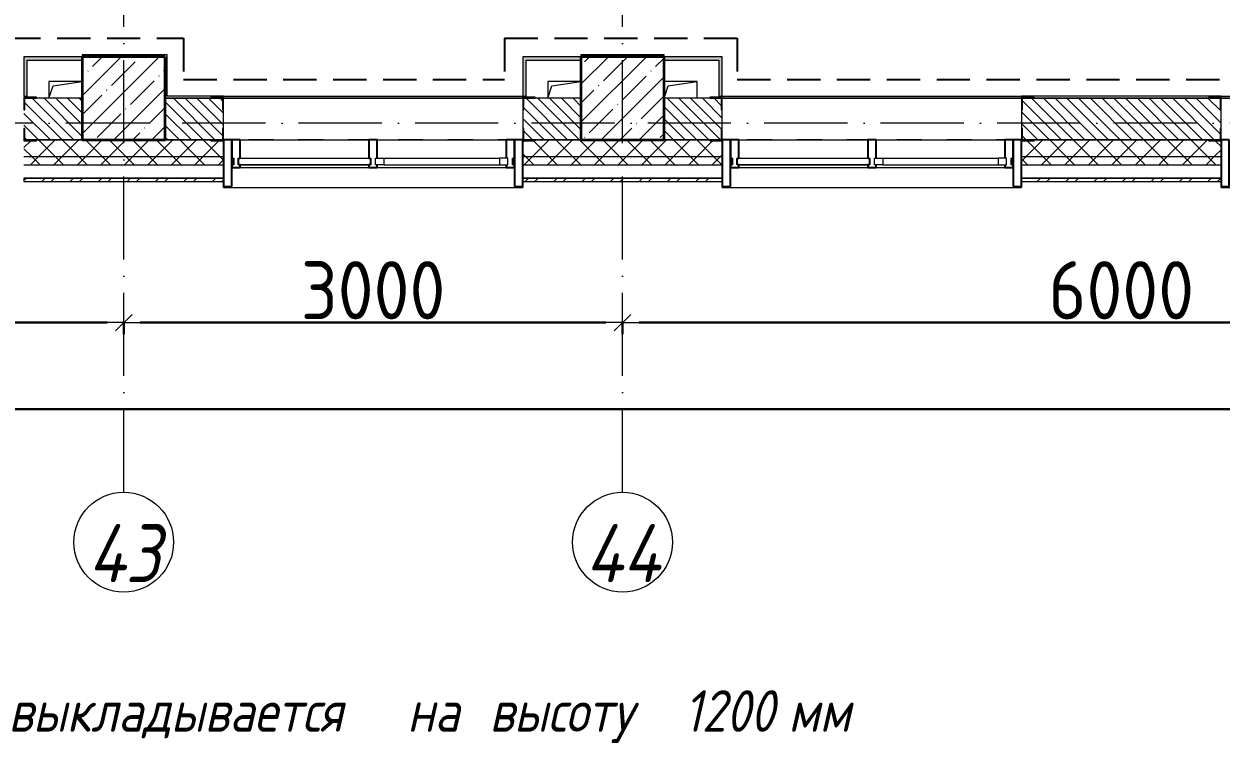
# Model space of a CAD drawing. Header units: millimetres. Extents: x -213536 to 1564669, y -45299 to 942238.
# Drawn here: x -149267 to -142067, y 180198 to 184525 of the extents above; entities that cross this region are included whole.
import ezdxf

# ---------------------------------------------------------------- set-up
doc = ezdxf.new("R2010")
doc.units = ezdxf.units.MM
for name, pattern in [('50_200_ШТРИХ_1Т_ш5_п1_п1_', [700, 500, -100, 0, -100]), ('Штрих короткий', [300, 150, -150]), ('Штриховая _2 мм - 1 мм_', [300, 200, -100])]:
    doc.linetypes.add(name, pattern=pattern)
for name, color, linetype, lineweight in [('0-1', 7, 'Continuous', 5), ('0-2', 7, 'Continuous', 9), ('Импосты витража', 7, 'Continuous', 9), ('Импосты витража-1', 7, 'Continuous', 25), ('Каркас_Импост', 7, 'Continuous', 13), ('Каркас_Импост-1', 7, 'Continuous', 9), ('Несущие колонны', 7, 'Continuous', 9), ('Несущие колонны-1', 7, 'Continuous', 35), ('Обобщенные модели', 7, 'Continuous', 9), ('Общие ребра', 7, 'Continuous', 9), ('Окна', 7, 'Continuous', 9), ('Оси', 7, 'Continuous', 9), ('Оси-1', 7, 'Continuous', 20), ('Оси-2', 7, '50_200_ШТРИХ_1Т_ш5_п1_п1_', 9), ('Остекление-1', 7, 'Continuous', 9), ('Перемычка-1', 7, 'Штрих короткий', 9), ('Размеры', 7, 'Continuous', 15), ('Стены', 7, 'Continuous', 9), ('Стены-1', 7, 'Continuous', 13), ('Текстовые примечания', 7, 'Continuous', 9), ('Штриховка разреза-1', 7, 'Continuous', 9)]:
    doc.layers.add(name, color=color, linetype=linetype, lineweight=lineweight)
doc.layers.add('СТ-1_1', color=7, linetype='Штриховая _2 мм - 1 мм_', lineweight=90, true_color=0x888888)
doc.layers.add('Штриховка разреза-3', color=7, linetype='Continuous', lineweight=9, true_color=0x0080ff)
doc.layers.get('0-2').off()
doc.styles.add('ISOCPEUR_I_1', font='isocpeui.ttf', dxfattribs={"width": 0.85, "height": 2.5})
doc.styles.add('СПДС', font='isocpeur.ttf', dxfattribs={"width": 0.9})
doc.dimstyles.new('Размера А3', dxfattribs={"dimtxt": 200, "dimasz": 100, "dimexe": 70, "dimexo": 100, "dimgap": 20, "dimtad": 1, "dimdec": 0, "dimrnd": 10, "dimzin": 0, "dimdsep": 46, "dimtxsty": 'СПДС', "dimblk": 'ARROWHEAD_6', "dimcen": 1, "dimclrd": 256, "dimclre": 256, "dimclrt": 256, "dimazin": 0, "dimtfac": 1, "dimtdec": 0, "dimtmove": 2, "dimatfit": 3, "dimfxl": 1, "dimtolj": 1, "dimtzin": 0, "dimarcsym": 0})
pattern_1 = [(45, (0, 0), (-70.71068, 70.71068), []), (135, (0, 0), (-70.71068, -70.71068), [])]
pattern_2 = [(135, (0, 0), (-35.35534, -35.35534), [])]

# ---------------------------------------------------------------- blocks, each defined once
blk = doc.blocks.new('BSC_Колонна _Прямоугольная - 500х500-V51-АИ2_02_План отделки стен 2-го этажа _Часть 2_')
at = {"layer": 'Несущие колонны'}
h = blk.add_hatch(dxfattribs=at)
h.set_pattern_fill('FP_59', color=256, style=0, pattern_type=2)
h.set_pattern_definition([(45, (-61950, -150), (-114.04925, 114.04925), []), (45, (-61835.95, -150), (-114.04925, 114.04925), [201.613, -40.323, 3.353, -36.97])])
h.paths.add_polyline_path([(-250, -250), (250, -250), (250, 250), (-250, 250)], flags=0)
at = {"layer": 'Несущие колонны-1'}
for p, q in [((250, 250), (-250, 250)), ((-250, 250), (-250, -250)), ((250, -250), (250, 250)), ((-250, -250), (250, -250))]:
    blk.add_line(p, q, dxfattribs=at)
blk = doc.blocks.new('BSC_Колонна _Прямоугольная - 500х500-V102-АИ2_02_План отделки стен 2-го этажа _Часть 2_')
at = {"layer": 'Несущие колонны'}
h = blk.add_hatch(dxfattribs=at)
h.set_pattern_fill('FP_101', color=256, style=0, pattern_type=2)
h.set_pattern_definition([(45, (-64950, -150), (-114.04925, 114.04925), []), (45, (-64835.95, -150), (-114.04925, 114.04925), [201.613, -40.323, 3.353, -36.97])])
h.paths.add_polyline_path([(-250, -250), (250, -250), (250, 250), (-250, 250)], flags=0)
at = {"layer": 'Несущие колонны-1'}
for p, q in [((250, 250), (-250, 250)), ((-250, 250), (-250, -250)), ((250, -250), (250, 250)), ((-250, -250), (250, -250))]:
    blk.add_line(p, q, dxfattribs=at)
blk = doc.blocks.new('Проем_Дверь_Прямоугольный - 1800х2700h_оконные проемы-25805030-АИ2_02_План отделки стен 2-го этажа _Часть 2_')
at = {"layer": 'Перемычка-1'}
for p, q in [((900, 125), (-900, 125)), ((900, -125), (-900, -125))]:
    blk.add_line(p, q, dxfattribs=at)
blk = doc.blocks.new('PNS_Панель прямоугольная2 - Нр_Стекло - 40мм-26243474-АИ2_02_План отделки стен 2-го этажа _Часть 2_')
at = {"layer": 'Каркас_Импост'}
for p, q in [((-397.5, 0), (-397.5, 40)), ((-397.5, 40), (-347.5, 40)), ((-347.5, 40), (-347.5, 0)), ((397.5, 40), (347.5, 40)), ((347.5, 40), (347.5, 0)), ((397.5, 0), (397.5, 40)), ((-347.5, 0), (-397.5, 0)), ((347.5, 0), (397.5, 0))]:
    blk.add_line(p, q, dxfattribs=at)
at = {"layer": 'Каркас_Импост-1'}
for p, q in [((-347.5, 40), (347.5, 40)), ((-347.5, 0), (347.5, 0))]:
    blk.add_line(p, q, dxfattribs=at)
blk = doc.blocks.new('Прямоугольный импост - Импост структурный с накладкой - 150мм-25647633-АИ2_02_План отделки стен 2-го этажа _Часть 2_')
at = {"layer": 'Импосты витража-1'}
for p, q in [((-25, 0), (-25, 17)), ((-25, 17), (25, 17)), ((-15, 0), (-25, 0)), ((-15, -40), (-15, 0)), ((25, 17), (25, 0)), ((-25, -150), (-25, -40)), ((-25, -40), (-15, -40)), ((25, -40), (25, -150)), ((25, -150), (-25, -150))]:
    blk.add_line(p, q, dxfattribs=at)
blk = doc.blocks.new('Прямоугольный импост - Импост структурный с накладкой - 150мм-25647642-АИ2_02_План отделки стен 2-го этажа _Часть 2_')
at = {"layer": 'Импосты витража'}
for p, q in [((42475, -100), (43250, -100)), ((42475, -267), (43250, -267))]:
    blk.add_line(p, q, dxfattribs=at)
blk = doc.blocks.new('Прямоугольный импост - Импост структурный с накладкой - 150мм-V150-АИ2_02_План отделки стен 2-го этажа _Часть 2_')
at = {"layer": 'Импосты витража-1'}
for p, q in [((-25, 0), (-25, 17)), ((-25, 17), (25, 17)), ((25, 0), (15, 0)), ((15, 0), (15, -40)), ((25, 17), (25, 0)), ((-25, -150), (-25, -40)), ((15, -40), (25, -40)), ((25, -40), (25, -150)), ((25, -150), (-25, -150))]:
    blk.add_line(p, q, dxfattribs=at)
blk = doc.blocks.new('PNS_Панель прямоугольная1 - Нр_Стекло - 40мм-25259299-АИ2_02_План отделки стен 2-го этажа _Часть 2_')
at = {"layer": 'Остекление-1'}
for p, q in [((-387.5, 40), (387.5, 40)), ((-397.5, 0), (397.5, 0)), ((387.5, 0), (-387.5, 0))]:
    blk.add_line(p, q, dxfattribs=at)
blk = doc.blocks.new('Прямоугольный импост - Импост структурный с накладкой - 150мм-25647644-АИ2_02_План отделки стен 2-го этажа _Часть 2_')
at = {"layer": 'Импосты витража-1'}
for p, q in [((-25, 0), (-25, 17)), ((-25, 17), (25, 17)), ((-15, 0), (-25, 0)), ((-15, -40), (-15, 0)), ((25, 0), (15, 0)), ((15, 0), (15, -40)), ((25, 17), (25, 0)), ((-25, -150), (-25, -40)), ((-25, -40), (-15, -40)), ((15, -40), (25, -40)), ((25, -40), (25, -150)), ((25, -150), (-25, -150))]:
    blk.add_line(p, q, dxfattribs=at)
blk = doc.blocks.new('Прямоугольный импост - Откос НВФ_50х280 мм-V160-АИ2_02_План отделки стен 2-го этажа _Часть 2_')
at = {"layer": 'Импосты витража-1'}
for p, q in [((0, 130), (-50, 130)), ((-50, 130), (-50, -150)), ((0, -144), (0, 130)), ((-50, -150), (-0.3, -150))]:
    blk.add_line(p, q, dxfattribs=at)
blk = doc.blocks.new('Прямоугольный импост - Откос НВФ_50х280 мм-25993834-АИ2_02_План отделки стен 2-го этажа _Часть 2_')
at = {"layer": 'Импосты витража-1'}
for p, q in [((-50, 130), (0, 130)), ((-50, -150), (-50, 130)), ((0, 130), (0, -144)), ((0, -150), (-50, -150))]:
    blk.add_line(p, q, dxfattribs=at)
blk = doc.blocks.new('Прямоугольный импост - Откос НВФ_50х280 мм-25993838-АИ2_02_План отделки стен 2-го этажа _Часть 2_')
at = {"layer": 'Импосты витража-1'}
for p, q in [((0, 130), (-50, 130)), ((-50, 130), (-50, -150)), ((0, -144), (0, 130)), ((-50, -150), (0, -150))]:
    blk.add_line(p, q, dxfattribs=at)
blk = doc.blocks.new('Фахверк_СКБ_Уголок - 250_2700-27497298-АИ2_02_План отделки стен 2-го этажа _Часть 2_')
at = {"layer": 'Обобщенные модели'}
for p, q in [((200, 181), (125, 181)), ((125, 181), (125, 106)), ((131, 106), (131, 175)), ((131, 175), (200, 175)), ((200, 175), (200, 181)), ((125, 106), (131, 106)), ((131, -6), (125, -6)), ((125, -6), (125, -81)), ((131, -75), (131, -6)), ((125, -81), (200, -81)), ((200, -75), (131, -75)), ((200, -81), (200, -75))]:
    blk.add_line(p, q, dxfattribs=at)
blk = doc.blocks.new('AR_Отверстие прямоугольное _в плите_ - AR_Отверстие прямоугольное _в плите_-V204-АИ2_02_План отделки стен 2-го этажа _Часть 2_')
at = {"layer": 'Обобщенные модели'}
for p, q in [((100, 50), (-100, 50)), ((-100, 50), (-100, -50)), ((-100, -50), (-75, 25)), ((-75, 25), (100, 50))]:
    blk.add_line(p, q, dxfattribs=at)
blk = doc.blocks.new('AR_Отверстие прямоугольное _в плите_ - AR_Отверстие прямоугольное _в плите_-30510712-АИ2_02_План отделки стен 2-го этажа _Часть 2_')
at = {"layer": 'Обобщенные модели'}
for p, q in [((100, 50), (-100, 50)), ((-100, -50), (-75, 25)), ((-75, 25), (100, 50)), ((100, -50), (100, 50))]:
    blk.add_line(p, q, dxfattribs=at)
blk = doc.blocks.new('Отлив_СКБ - Отлив витража_120_НВФ-V239-АИ2_02_План отделки стен 2-го этажа _Часть 2_')
at = {"layer": 'Окна'}
for p, q in [((1749.7, -2), (49.7, -2)), ((0, -120), (0, -113)), ((0, -120), (1800, -120)), ((1800, -83), (1800, -120))]:
    blk.add_line(p, q, dxfattribs=at)
blk = doc.blocks.new('Отлив_СКБ - Отлив витража_120_НВФ-31885687-АИ2_02_План отделки стен 2-го этажа _Часть 2_')
at = {"layer": 'Окна'}
for p, q in [((1750, -2), (50, -2)), ((0, -120), (0, -113)), ((0, -120), (1800, -120)), ((1800, -113), (1800, -120))]:
    blk.add_line(p, q, dxfattribs=at)
blk = doc.blocks.new('0125-Р-ОО-Ш2-АР-о_23_10_2024_rvt-1-АИ2_02_План отделки стен 2-го этажа _Часть 2_')
at = {"layer": 'Штриховка разреза-1'}
h = blk.add_hatch(dxfattribs=at)
h.set_pattern_fill('FP_2', color=256, style=0, pattern_type=2)
h.set_pattern_definition(pattern_2)
h.paths.add_polyline_path([(61660.6, -100), (61700, -100), (61700, 150), (61356, 150), (61356, 81), (61350, 81), (61350, -31), (61356, -31), (61356, -100), (61425, -100)], flags=0)
h.paths.add_polyline_path([(56544, -100), (56544, -31), (56550, -31), (56550, 81), (56544, 81), (56544, 150), (56200, 150), (56200, -100), (56534.6, -100)], flags=0)
h = blk.add_hatch(dxfattribs=at)
h.set_pattern_fill('FP_2', color=256, style=0, pattern_type=2)
h.set_pattern_definition(pattern_2)
h.paths.add_polyline_path([(64425, -100), (64700, -100), (64700, 150), (64356, 150), (64356, 81), (64350, 81), (64350, -31), (64356, -31), (64356, -100)], flags=0)
h.paths.add_polyline_path([(62475, -100), (62544, -100), (62544, -31), (62550, -31), (62550, 81), (62544, 81), (62544, 150), (62200, 150), (62200, -100)], flags=0)
h = blk.add_hatch(dxfattribs=at)
h.set_pattern_fill('FP_2', color=256, style=0, pattern_type=2)
h.set_pattern_definition(pattern_2)
h.paths.add_polyline_path([(70356, -100), (70700, -100), (70700, 150), (70356, 150), (70356, 81), (70350, 81), (70350, -31), (70356, -31), (70356, -95.7)], flags=0)
h.paths.add_polyline_path([(67718.5, -100), (68544, -100), (68544, -31), (68549.7, -31), (68549.7, 81), (68544, 81), (68544, 150), (67356, 150), (67356, 81), (67350, 81), (67350, -31), (67356, -31), (67356, -100), (67425, -100)], flags=0)
h.paths.add_polyline_path([(65475, -100), (65544, -100), (65544, -31), (65550, -31), (65550, 81), (65544, 81), (65544, 150), (65200, 150), (65200, -100), (65388.5, -100)], flags=0)
h = blk.add_hatch(dxfattribs=at)
h.set_pattern_fill('FP_81', color=256, style=0, pattern_type=2)
h.set_pattern_definition(pattern_1)
h.paths.add_polyline_path([(103134.1, -200), (103600, -200), (103600, -100), (94575, -100), (94575, -106), (94500, -106), (94500, -200), (102202.1, -200)], flags=0)
h.paths.add_polyline_path([(91850, -200), (92700, -200), (92700, -106), (92625, -106), (92625, -100), (84750, -100), (84750, -200), (91350, -200)], flags=0)
h.paths.add_polyline_path([(83562.3, -200), (83750, -200), (83750, -100), (82625, -100), (82625, -106), (82550, -106), (82550, -200), (83250, -200)], flags=0)
h.paths.add_polyline_path([(74750, -200), (74750, -100), (73425, -100), (73425, -106), (73350, -106), (73350, -200), (74242.4, -200)], flags=0)
h.paths.add_polyline_path([(71446.5, -200), (71550, -200), (71550, -106), (71475, -106), (71475, -100), (70425, -100), (70425, -106), (70350, -106), (70350, -200), (71200, -200)], flags=0)
h.paths.add_polyline_path([(67718.5, -200), (68549.7, -200), (68549.7, -106), (68475, -106), (68475, -100), (67425, -100), (67425, -106), (67350, -106), (67350, -200)], flags=0)
h.paths.add_polyline_path([(64700, -200), (65550, -200), (65550, -106), (65475, -106), (65475, -100), (64425, -100), (64425, -106), (64350, -106), (64350, -200), (64456.5, -200)], flags=0)
h.paths.add_polyline_path([(62550, -200), (62550, -106), (62475, -106), (62475, -100), (61425, -100), (61425, -106), (61350, -106), (61350, -200), (62126.6, -200)], flags=0)
h.paths.add_polyline_path([(56534.6, -200), (56550, -200), (56550, -106), (56475, -106), (56475, -100), (55425, -100), (55425, -106), (55350, -106), (55350, -200), (56200, -200)], flags=0)
h.paths.add_polyline_path([(53272.7, -200), (53550, -200), (53550, -106), (53475, -106), (53475, -100), (52425, -100), (52425, -106), (52350, -106), (52350, -200), (52806.7, -200)], flags=0)
h.paths.add_polyline_path([(50550, -200), (50550, -106), (50475, -106), (50475, -100), (49425, -100), (49425, -106), (49350, -106), (49350, -200), (50010.7, -200)], flags=0)
h.paths.add_polyline_path([(47475, -200), (47550, -200), (47550, -106), (47475, -106), (47475, -100), (46425, -100), (46425, -106), (46350, -106), (46350, -200), (47214.7, -200)], flags=0)
h.paths.add_polyline_path([(44550, -200), (44550, -106), (44475, -106), (44475, -100), (43425, -100), (43425, -106), (43350, -106), (43350, -200), (44418.8, -200)], flags=0)
h.paths.add_polyline_path([(40700, -200), (41550, -200), (41550, -106), (41475, -105.4), (41475, -100), (40150, -100), (40150, -200), (40690.8, -200)], flags=0)
h.paths.add_polyline_path([(38344, -200), (38350, -200), (38350, -106), (38275, -106), (38275, -100), (37150, -100), (37150, -200), (38275, -200)], flags=0)
h.paths.add_polyline_path([(35350, -200), (35350, -106), (35275, -106), (35275, -100), (34225, -100), (34225, -106), (34150, -106), (34150, -200), (35344, -200)], flags=0)
h.paths.add_polyline_path([(32275, -200), (32350, -200), (32350, -106), (32275, -106), (32275, -100), (31150, -100), (31150, -200), (31650, -200)], flags=0)
h.paths.add_polyline_path([(29350, -200), (29350, -106), (29275, -106), (29275, -100), (28150, -100), (28150, -200), (29344, -200)], flags=0)
h.paths.add_polyline_path([(25779, -200), (26350, -200), (26350, -106), (26275, -106), (26275, -100), (25225, -100), (25225, -106), (25150, -106), (25150, -200), (25313, -200)], flags=0)
h.paths.add_polyline_path([(22650, -200), (23350, -200), (23350, -106), (23275, -106), (23275, -100), (22150, -100), (22150, -200)], flags=0)
h.paths.add_polyline_path([(19255.1, -200), (20350, -200), (20350, -106), (20275, -106), (20275, -100), (19150, -100), (19150, -200)], flags=0)
h.paths.add_polyline_path([(16459.1, -200), (17350, -200), (17350, -106), (17275, -106), (17275, -100), (16225, -100), (16225, -106), (16150, -106), (16150, -200)], flags=0)
h.paths.add_polyline_path([(14595.1, -200), (15150, -200), (15150, -106), (15075, -106), (15075, -100), (9825, -100), (9825, -106), (9750, -106), (9750, -200), (13663.1, -200)], flags=0)
h.paths.add_polyline_path([(8150, -200), (8750, -200), (8750, -106), (8675, -106), (8675, -100), (-100, -100), (-100, -200), (8071.2, -200)], flags=0)
h = blk.add_hatch(dxfattribs=at)
h.set_pattern_fill('FP_81', color=256, style=0, pattern_type=2)
h.set_pattern_definition(pattern_1)
h.paths.add_polyline_path([(103600, -250), (103700, -250), (103700, -200), (94500, -200), (94500, -250), (103134.1, -250)], flags=0)
h.paths.add_polyline_path([(91950.2, -250), (92700, -250), (92700, -200), (84750, -200), (84750, -250), (91018.2, -250)], flags=0)
h.paths.add_polyline_path([(83562.3, -250), (83750, -250), (83750, -200), (82550, -200), (82550, -250), (82630.3, -250)], flags=0)
h.paths.add_polyline_path([(74242.4, -250), (74750, -250), (74750, -200), (73350, -200), (73350, -250), (73776.4, -250)], flags=0)
h.paths.add_polyline_path([(70350, -250), (71550, -250), (71550, -200), (70350, -200)], flags=0)
h.paths.add_polyline_path([(68549.7, -250), (68549.7, -200), (67350, -200), (67350, -250), (67718.5, -250)], flags=0)
h.paths.add_polyline_path([(64350, -250), (65550, -250), (65550, -200), (64350, -200)], flags=0)
h.paths.add_polyline_path([(62550, -250), (62550, -200), (61350, -200), (61350, -250), (62126.6, -250)], flags=0)
h.paths.add_polyline_path([(56550, -250), (56550, -200), (55350, -200), (55350, -250), (56534.6, -250)], flags=0)
h.paths.add_polyline_path([(53550, -250), (53550, -200), (52350, -200), (52350, -250), (53272.7, -250)], flags=0)
h.paths.add_polyline_path([(50550, -250), (50550, -200), (49350, -200), (49350, -250), (50010.7, -250)], flags=0)
h.paths.add_polyline_path([(47214.7, -250), (47550, -250), (47550, -200), (46350, -200), (46350, -250), (46748.7, -250)], flags=0)
h.paths.add_polyline_path([(43486.8, -250), (44550, -250), (44550, -200), (43350, -200), (43350, -250)], flags=0)
h.paths.add_polyline_path([(41550, -250), (41550, -200), (40150, -200), (40150, -250), (40690.8, -250)], flags=0)
h.paths.add_polyline_path([(37894.8, -250), (38350, -250), (38350, -200), (37150, -200), (37150, -250)], flags=0)
h.paths.add_polyline_path([(35098.9, -250), (35350, -250), (35350, -200), (34150, -200), (34150, -250), (34166.9, -250)], flags=0)
h.paths.add_polyline_path([(32302.9, -250), (32350, -250), (32350, -200), (31150, -200), (31150, -250), (31370.9, -250)], flags=0)
h.paths.add_polyline_path([(29040.9, -250), (29350, -250), (29350, -200), (28150, -200), (28150, -250), (28575, -250)], flags=0)
h.paths.add_polyline_path([(25313, -250), (26350, -250), (26350, -200), (25150, -200), (25150, -250)], flags=0)
h.paths.add_polyline_path([(22983, -250), (23350, -250), (23350, -200), (22150, -200), (22150, -250)], flags=0)
h.paths.add_polyline_path([(20350, -250), (20350, -200), (19150, -200), (19150, -250), (20187, -250)], flags=0)
h.paths.add_polyline_path([(17350, -250), (17350, -200), (16150, -200), (16150, -250), (16459.1, -250)], flags=0)
h.paths.add_polyline_path([(14595.1, -250), (15150, -250), (15150, -200), (9750, -200), (9750, -250), (13663.1, -250)], flags=0)
h.paths.add_polyline_path([(8537.2, -250), (8750, -250), (8750, -200), (-200, -200), (-200, -250), (8071.2, -250)], flags=0)
h = blk.add_hatch(dxfattribs=at)
h.set_pattern_fill('FP_80', color=256, style=0, pattern_type=2)
h.set_pattern_definition([(45, (0, 0), (-85.53659, 85.53659), []), (45, (57.02, 0), (-85.53659, 85.53659), [])])
h.paths.add_polyline_path([(73351, -350), (74215, -350), (74215, -330), (73351, -330)], flags=0)
h.paths.add_polyline_path([(71446.5, -350), (71550, -350), (71550, -330), (70350, -330), (70350, -350), (70514.5, -350)], flags=0)
h.paths.add_polyline_path([(68549.7, -350), (68549.7, -330), (67350, -330), (67350, -350), (67718.5, -350)], flags=0)
h.paths.add_polyline_path([(65550, -350), (65550, -330), (64351, -330), (64351, -350), (65388.5, -350)], flags=0)
h.paths.add_polyline_path([(62126.6, -350), (62550, -350), (62550, -330), (61350, -330), (61350, -350), (61660.6, -350)], flags=0)
h.paths.add_polyline_path([(55602.6, -350), (56550, -350), (56550, -330), (55350, -330), (55350, -350)], flags=0)
h.paths.add_polyline_path([(52806.7, -350), (53550, -350), (53550, -330), (52350, -330), (52350, -350)], flags=0)
h.paths.add_polyline_path([(50550, -350), (50550, -330), (49350, -330), (49350, -350), (50010.7, -350)], flags=0)
h.paths.add_polyline_path([(47214.7, -350), (47550, -350), (47550, -330), (46350, -330), (46350, -350), (46748.7, -350)], flags=0)
h.paths.add_polyline_path([(44418.8, -350), (44550, -350), (44550, -330), (43350, -330), (43350, -350), (43486.8, -350)], flags=0)
h.paths.add_polyline_path([(41550, -350), (41550, -330), (40685, -330), (40685, -350), (40690.8, -350)], flags=0)
at = {"layer": 'Общие ребра'}
for p, q in [((61700, -100), (61425, -100)), ((61425, -100), (61700, -100)), ((62475, -100), (62200, -100)), ((62200, -100), (62475, -100)), ((64700, -100), (64425, -100)), ((64425, -100), (64700, -100)), ((65475, -100), (65200, -100)), ((65200, -100), (65475, -100)), ((68475, -100), (67425, -100)), ((67425, -100), (68475, -100)), ((61350, -200), (62550, -200)), ((64350, -200), (65550, -200)), ((67350, -200), (68549.7, -200)), ((61350, -250), (62550, -250)), ((64350, -250), (65550, -250)), ((67350, -250), (68549.7, -250))]:
    blk.add_line(p, q, dxfattribs=at)
at = {"layer": 'Стены'}
for p, q in [((62550, 150), (64350, 150)), ((65550, 150), (67350, 150)), ((68550, 150), (70349.7, 150))]:
    blk.add_line(p, q, dxfattribs=at)
at = {"layer": 'Стены-1'}
for p, q in [((61700, 150), (61425, 150)), ((62475, 150), (62200, 150)), ((64700, 150), (64425, 150)), ((65475, 150), (65200, 150)), ((68475, 150), (67425, 150)), ((62550, -31), (62550, 81)), ((64350, 81), (64350, -31)), ((65550, -31), (65550, 81)), ((67350, 81), (67350, -31)), ((68549.7, -31), (68549.7, 81)), ((62550, -330), (62550, -106)), ((64350, -106), (64350, -330)), ((65550, -330), (65550, -106)), ((67350, -106), (67350, -330)), ((68549.7, -330), (68549.7, -106)), ((61350, -330), (62550, -330)), ((62550, -330), (61350, -330)), ((61350, -330), (61350, -350)), ((61350, -350), (62550, -350)), ((62550, -350), (62550, -330)), ((64350, -330), (65550, -330)), ((65550, -330), (64351, -330)), ((64351, -330), (64351, -350)), ((64351, -350), (65550, -350)), ((65550, -350), (65550, -330)), ((67350, -330), (68549.7, -330)), ((68549.7, -330), (67350, -330)), ((67350, -330), (67350, -350)), ((67350, -350), (68549.7, -350)), ((68549.7, -350), (68549.7, -330))]:
    blk.add_line(p, q, dxfattribs=at)
at = {"layer": '0-2'}
for name, p in [('BSC_Колонна _Прямоугольная - 500х500-V51-АИ2_02_План отделки стен 2-го этажа _Часть 2_', (61950, 150)), ('BSC_Колонна _Прямоугольная - 500х500-V102-АИ2_02_План отделки стен 2-го этажа _Часть 2_', (64950, 150)), ('AR_Отверстие прямоугольное _в плите_ - AR_Отверстие прямоугольное _в плите_-V204-АИ2_02_План отделки стен 2-го этажа _Часть 2_', (61600, 200)), ('AR_Отверстие прямоугольное _в плите_ - AR_Отверстие прямоугольное _в плите_-V204-АИ2_02_План отделки стен 2-го этажа _Часть 2_', (64600, 200)), ('AR_Отверстие прямоугольное _в плите_ - AR_Отверстие прямоугольное _в плите_-30510712-АИ2_02_План отделки стен 2-го этажа _Часть 2_', (65300, 200)), ('Фахверк_СКБ_Уголок - 250_2700-27497298-АИ2_02_План отделки стен 2-го этажа _Часть 2_', (61225, -25)), ('Проем_Дверь_Прямоугольный - 1800х2700h_оконные проемы-25805030-АИ2_02_План отделки стен 2-го этажа _Часть 2_', (63450, 25)), ('Фахверк_СКБ_Уголок - 250_2700-27497298-АИ2_02_План отделки стен 2-го этажа _Часть 2_', (64225, -25)), ('Проем_Дверь_Прямоугольный - 1800х2700h_оконные проемы-25805030-АИ2_02_План отделки стен 2-го этажа _Часть 2_', (66450, 25)), ('Фахверк_СКБ_Уголок - 250_2700-27497298-АИ2_02_План отделки стен 2-го этажа _Часть 2_', (67225, -25)), ('Проем_Дверь_Прямоугольный - 1800х2700h_оконные проемы-25805030-АИ2_02_План отделки стен 2-го этажа _Часть 2_', (69450, 25)), ('Прямоугольный импост - Импост структурный с накладкой - 150мм-25647642-АИ2_02_План отделки стен 2-го этажа _Часть 2_', (20175, 0)), ('Прямоугольный импост - Импост структурный с накладкой - 150мм-25647642-АИ2_02_План отделки стен 2-го этажа _Часть 2_', (21000, 0)), ('Прямоугольный импост - Импост структурный с накладкой - 150мм-25647642-АИ2_02_План отделки стен 2-го этажа _Часть 2_', (23175, 0)), ('Прямоугольный импост - Импост структурный с накладкой - 150мм-25647642-АИ2_02_План отделки стен 2-го этажа _Часть 2_', (24000, 0)), ('PNS_Панель прямоугольная1 - Нр_Стекло - 40мм-25259299-АИ2_02_План отделки стен 2-го этажа _Часть 2_', (63037.5, -250)), ('PNS_Панель прямоугольная2 - Нр_Стекло - 40мм-26243474-АИ2_02_План отделки стен 2-го этажа _Часть 2_', (63862.5, -250)), ('PNS_Панель прямоугольная1 - Нр_Стекло - 40мм-25259299-АИ2_02_План отделки стен 2-го этажа _Часть 2_', (66037.5, -250)), ('PNS_Панель прямоугольная2 - Нр_Стекло - 40мм-26243474-АИ2_02_План отделки стен 2-го этажа _Часть 2_', (66862.5, -250)), ('Отлив_СКБ - Отлив витража_120_НВФ-31885687-АИ2_02_План отделки стен 2-го этажа _Часть 2_', (62550, -267)), ('Отлив_СКБ - Отлив витража_120_НВФ-31885687-АИ2_02_План отделки стен 2-го этажа _Часть 2_', (65550, -267)), ('Отлив_СКБ - Отлив витража_120_НВФ-V239-АИ2_02_План отделки стен 2-го этажа _Часть 2_', (68550, -267))]:
    blk.add_blockref(name, p, dxfattribs=at)
at = {"layer": '0-2', "rotation": 180}
for name, p in [('Фахверк_СКБ_Уголок - 250_2700-27497298-АИ2_02_План отделки стен 2-го этажа _Часть 2_', (62675, 75)), ('Фахверк_СКБ_Уголок - 250_2700-27497298-АИ2_02_План отделки стен 2-го этажа _Часть 2_', (65675, 75)), ('Фахверк_СКБ_Уголок - 250_2700-27497298-АИ2_02_План отделки стен 2-го этажа _Часть 2_', (68675, 75)), ('Прямоугольный импост - Откос НВФ_50х280 мм-25993838-АИ2_02_План отделки стен 2-го этажа _Часть 2_', (62550, -250)), ('Прямоугольный импост - Откос НВФ_50х280 мм-25993838-АИ2_02_План отделки стен 2-го этажа _Часть 2_', (65550, -250)), ('Прямоугольный импост - Откос НВФ_50х280 мм-V160-АИ2_02_План отделки стен 2-го этажа _Часть 2_', (68549.7, -250))]:
    blk.add_blockref(name, p, dxfattribs=at)
at = {"layer": '0-2', "extrusion": (0, 0, -1), "rotation": 180}
for name, p in [('Прямоугольный импост - Импост структурный с накладкой - 150мм-25647644-АИ2_02_План отделки стен 2-го этажа _Часть 2_', (-62625, -250)), ('Прямоугольный импост - Импост структурный с накладкой - 150мм-25647633-АИ2_02_План отделки стен 2-го этажа _Часть 2_', (-63450, -250)), ('Прямоугольный импост - Импост структурный с накладкой - 150мм-V150-АИ2_02_План отделки стен 2-го этажа _Часть 2_', (-64275, -250)), ('Прямоугольный импост - Откос НВФ_50х280 мм-25993834-АИ2_02_План отделки стен 2-го этажа _Часть 2_', (-64350, -250)), ('Прямоугольный импост - Импост структурный с накладкой - 150мм-25647644-АИ2_02_План отделки стен 2-го этажа _Часть 2_', (-65625, -250)), ('Прямоугольный импост - Импост структурный с накладкой - 150мм-25647633-АИ2_02_План отделки стен 2-го этажа _Часть 2_', (-66450, -250)), ('Прямоугольный импост - Импост структурный с накладкой - 150мм-V150-АИ2_02_План отделки стен 2-го этажа _Часть 2_', (-67275, -250)), ('Прямоугольный импост - Откос НВФ_50х280 мм-25993834-АИ2_02_План отделки стен 2-го этажа _Часть 2_', (-67350, -250))]:
    blk.add_blockref(name, p, dxfattribs=at)
blk = doc.blocks.new('Ось сетки - Круг_Ø6_00__ISO-2_5_0_9K_-16731441-АИ2_02_План отделки стен 2-го этажа _Часть 2_')
at = {"layer": 'Оси-1'}
blk.add_circle((0, 0), 3, dxfattribs=at)
blk = doc.blocks.new('ARROWHEAD_6')
at = {"color": 0, "linetype": 'Continuous'}
for p, q in [((0, 0), (-1, 0)), ((-0.5, -0.5), (0.5, 0.5))]:
    blk.add_line(p, q, dxfattribs=at)
blk = doc.blocks.new('*D3041')
at = {"layer": 'Defpoints', "color": 0, "transparency": 16777216}
for p in [(262195.6, 211721.4), (268195.6, 211721.4), (268195.6, 211615.3)]:
    blk.add_point(p, dxfattribs=at)
at = {"layer": 'Размеры', "lineweight": -2, "transparency": 16777216}
for p, q in [((262195.6, 211621.4), (262195.6, 211545.3)), ((262295.6, 211615.3), (268095.6, 211615.3)), ((268195.6, 211621.4), (268195.6, 211545.3))]:
    blk.add_line(p, q, dxfattribs=at)
at = {"layer": 'Размеры', "lineweight": -2, "transparency": 16777216, "xscale": 100, "yscale": 100, "zscale": 100, "rotation": 180}
blk.add_blockref('ARROWHEAD_6', (262195.6, 211615.3), dxfattribs=at)
at = {"layer": 'Размеры', "lineweight": -2, "transparency": 16777216, "xscale": 100, "yscale": 100, "zscale": 100}
blk.add_blockref('ARROWHEAD_6', (268195.6, 211615.3), dxfattribs=at)
at = {"layer": 'Размеры', "lineweight": 25, "transparency": 16777216, "insert": (265195.6, 211810.3), "char_height": 350, "width": 2.488, "attachment_point": 5, "style": 'СПДС'}
blk.add_mtext('\\A1;6000', dxfattribs=at)
blk = doc.blocks.new('*D3042')
at = {"layer": 'Defpoints', "color": 0, "transparency": 16777216}
for p in [(268195.6, 211721.4), (271195.6, 211721.4), (271195.6, 211615.3)]:
    blk.add_point(p, dxfattribs=at)
at = {"layer": 'Размеры', "lineweight": -2, "transparency": 16777216}
for p, q in [((268195.6, 211621.4), (268195.6, 211545.3)), ((268295.6, 211615.3), (271095.6, 211615.3)), ((271195.6, 211621.4), (271195.6, 211545.3))]:
    blk.add_line(p, q, dxfattribs=at)
at = {"layer": 'Размеры', "lineweight": -2, "transparency": 16777216, "xscale": 100, "yscale": 100, "zscale": 100, "rotation": 180}
blk.add_blockref('ARROWHEAD_6', (268195.6, 211615.3), dxfattribs=at)
at = {"layer": 'Размеры', "lineweight": -2, "transparency": 16777216, "xscale": 100, "yscale": 100, "zscale": 100}
blk.add_blockref('ARROWHEAD_6', (271195.6, 211615.3), dxfattribs=at)
at = {"layer": 'Размеры', "lineweight": 25, "transparency": 16777216, "insert": (269695.6, 211810.3), "char_height": 350, "width": 2.488, "attachment_point": 5, "style": 'СПДС'}
blk.add_mtext('\\A1;3000', dxfattribs=at)
blk = doc.blocks.new('*D3043')
at = {"layer": 'Defpoints', "color": 0, "transparency": 16777216}
for p in [(271195.6, 211721.4), (277195.6, 211721.4), (277195.6, 211615.3)]:
    blk.add_point(p, dxfattribs=at)
at = {"layer": 'Размеры', "lineweight": -2, "transparency": 16777216}
for p, q in [((271195.6, 211621.4), (271195.6, 211545.3)), ((271295.6, 211615.3), (277095.6, 211615.3)), ((277195.6, 211621.4), (277195.6, 211545.3))]:
    blk.add_line(p, q, dxfattribs=at)
at = {"layer": 'Размеры', "lineweight": -2, "transparency": 16777216, "xscale": 100, "yscale": 100, "zscale": 100, "rotation": 180}
blk.add_blockref('ARROWHEAD_6', (271195.6, 211615.3), dxfattribs=at)
at = {"layer": 'Размеры', "lineweight": -2, "transparency": 16777216, "xscale": 100, "yscale": 100, "zscale": 100}
blk.add_blockref('ARROWHEAD_6', (277195.6, 211615.3), dxfattribs=at)
at = {"layer": 'Размеры', "lineweight": 25, "transparency": 16777216, "insert": (274195.6, 211810.3), "char_height": 350, "width": 2.488, "attachment_point": 5, "style": 'СПДС'}
blk.add_mtext('\\A1;6000', dxfattribs=at)
blk = doc.blocks.new('*D3055')
at = {"layer": 'Defpoints', "color": 0, "transparency": 16777216}
for p in [(206245.6, 211200.2), (309745.6, 211200.2), (309745.6, 211094.1)]:
    blk.add_point(p, dxfattribs=at)
at = {"layer": 'Размеры', "lineweight": -2, "transparency": 16777216}
for p, q in [((206245.6, 211100.2), (206245.6, 211024.1)), ((206345.6, 211094.1), (309645.6, 211094.1)), ((309745.6, 211100.2), (309745.6, 211024.1))]:
    blk.add_line(p, q, dxfattribs=at)
at = {"layer": 'Размеры', "lineweight": -2, "transparency": 16777216, "xscale": 100, "yscale": 100, "zscale": 100, "rotation": 180}
blk.add_blockref('ARROWHEAD_6', (206245.6, 211094.1), dxfattribs=at)
at = {"layer": 'Размеры', "lineweight": -2, "transparency": 16777216, "xscale": 100, "yscale": 100, "zscale": 100}
blk.add_blockref('ARROWHEAD_6', (309745.6, 211094.1), dxfattribs=at)
at = {"layer": 'Размеры', "lineweight": 25, "transparency": 16777216, "insert": (257995.6, 211289.1), "char_height": 350, "width": 3.544, "attachment_point": 5, "style": 'СПДС'}
blk.add_mtext('\\A1;103500', dxfattribs=at)
blk = doc.blocks.new('Оси1')
at = {"layer": 'Оси-2'}
for p, q in [((268195.6, 210594.5), (268195.6, 225549.9)), ((271195.6, 210594.5), (271195.6, 225549.9)), ((312453.9, 212815.2), (203926.8, 212815.2))]:
    blk.add_line(p, q, dxfattribs=at)
at = {"layer": 'Оси-1', "xscale": 99.99999999999993, "yscale": 99.99999999999993, "zscale": 99.99999999999993}
for p in [(268195.6, 210294.5), (271195.6, 210294.5)]:
    blk.add_blockref('Ось сетки - Круг_Ø6_00__ISO-2_5_0_9K_-16731441-АИ2_02_План отделки стен 2-го этажа _Часть 2_', p, dxfattribs=at)
at = {"layer": 'Оси', "char_height": 350, "attachment_point": 1, "style": 'ISOCPEUR_I_1'}
for s, insert, width in [('43', (267981.7, 210403.3), 425.696), ('44', (270972.7, 210403.3), 447.342)]:
    blk.add_mtext(s, dxfattribs=dict(at, insert=insert, width=width))
at = {"layer": 'Размеры', "lineweight": 25}
for base, p1, p2, picture, middle in [((268195.6, 211615.3), (262195.6, 211721.4), (268195.6, 211721.4), '*D3041', (265195.6, 211810.3)), ((271195.6, 211615.3), (268195.6, 211721.4), (271195.6, 211721.4), '*D3042', (269695.6, 211810.3)), ((277195.6, 211615.3), (271195.6, 211721.4), (277195.6, 211721.4), '*D3043', (274195.6, 211810.3)), ((309745.6, 211094.1), (206245.6, 211200.2), (309745.6, 211200.2), '*D3055', (257995.6, 211289.1))]:
    dim = blk.add_linear_dim(base=base, p1=p1, p2=p2, dimstyle='Размера А3', override={"dimtxt": 350}, dxfattribs=at)
    dim.commit()
    dim.dimension.update_dxf_attribs({"geometry": picture, "text_midpoint": middle})

msp = doc.modelspace()

# ---------------------------------------------------------------- hatches: boundary and pattern name
at = {"layer": 'Штриховка разреза-3'}
for points in [[(-149247, 184089.3), (-149247, 184327.3), (-149267, 184327.3), (-149267, 184089.3)], [(-148917, 184307.3), (-148917, 184327.3), (-149247, 184327.3), (-149247, 184307.3), (-148956.4, 184307.3)], [(-145917, 184307.3), (-145917, 184327.3), (-146267, 184327.3), (-146267, 184307.3), (-146160.5, 184307.3)], [(-145087, 184307.3), (-145067, 184307.3), (-145067, 184327.3), (-145417, 184327.3), (-145417, 184307.3), (-145228.5, 184307.3)], [(-146247, 184089.3), (-146247, 184307.3), (-146267, 184307.3), (-146267, 184089.3)], [(-145067, 184089.3), (-145067, 184307.3), (-145087, 184307.3), (-145087, 184089.3)]]:
    msp.add_hatch(color=256, dxfattribs=at).paths.add_polyline_path(points, flags=0)

# ---------------------------------------------------------------- linework, layer by layer
at = {"layer": 'Общие ребра'}
for p, q in [((-149267, 184089.3), (-149247, 184089.3)), ((-146267, 184089.3), (-146247, 184089.3)), ((-145087, 184089.3), (-145067, 184089.3))]:
    msp.add_line(p, q, dxfattribs=at)
at = {"layer": 'СТ-1_1', "lineweight": 25}
for p, q in [((-149367, 184439.3), (-148307, 184439.3)), ((-148307, 184439.3), (-148307, 184189.3)), ((-146377, 184439.3), (-144977, 184439.3)), ((-146377, 184439.3), (-146377, 184189.3)), ((-144977, 184439.3), (-144977, 184189.3)), ((-148307, 184189.3), (-146377, 184189.3)), ((-144977, 184189.3), (-140357, 184189.3))]:
    msp.add_line(p, q, dxfattribs=at)
at = {"layer": 'Стены'}
for p, q in [((-148067, 184089.3), (-146267, 184089.3)), ((-146267, 184077.3), (-148067, 184077.3)), ((-145067, 184089.3), (-143267, 184089.3)), ((-143267, 184077.3), (-145067, 184077.3)), ((-142067, 184089.3), (-140267.3, 184089.3)), ((-140267.3, 184077.3), (-142067, 184077.3))]:
    msp.add_line(p, q, dxfattribs=at)
at = {"layer": 'Стены-1'}
for p, q in [((-148917, 184327.3), (-149267, 184327.3)), ((-149267, 184327.3), (-149267, 184089.3)), ((-148405, 184339.3), (-148917, 184339.3)), ((-148917, 184339.3), (-148917, 184327.3)), ((-148405, 184089.3), (-148405, 184339.3)), ((-146267, 184327.3), (-146267, 184089.3)), ((-145917, 184327.3), (-146267, 184327.3)), ((-145417, 184339.3), (-145917, 184339.3)), ((-145917, 184339.3), (-145917, 184327.3)), ((-145417, 184327.3), (-145417, 184339.3)), ((-145067, 184327.3), (-145417, 184327.3)), ((-145067, 184083.3), (-145067, 184327.3)), ((-149247, 184307.3), (-148917, 184307.3)), ((-149247, 184083.3), (-149247, 184307.3)), ((-146247, 184083.3), (-146247, 184307.3)), ((-146247, 184307.3), (-145917, 184307.3)), ((-145417, 184307.3), (-145087, 184307.3)), ((-145087, 184307.3), (-145087, 184083.3)), ((-148417, 184077.3), (-148142, 184077.3)), ((-148067, 184089.3), (-148405, 184089.3)), ((-148067, 184083.3), (-148067, 184089.3)), ((-146267, 184089.3), (-146267, 184083.3)), ((-142067, 184089.3), (-143267, 184089.3)), ((-143267, 184089.3), (-143267, 184083.3)), ((-143192, 184077.3), (-142142, 184077.3)), ((-142067, 184083.3), (-142067, 184089.3))]:
    msp.add_line(p, q, dxfattribs=at)

# ---------------------------------------------------------------- block references
at = {"color": 2, "lineweight": 30}
msp.add_blockref('Оси1', (-416862.6, -28888), dxfattribs=at)
at = {"layer": '0-1'}
msp.add_blockref('0125-Р-ОО-Ш2-АР-о_23_10_2024_rvt-1-АИ2_02_План отделки стен 2-го этажа _Часть 2_', (-210617, 183927.3), dxfattribs=at)

# ---------------------------------------------------------------- texts
at = {"layer": 'Текстовые примечания', "char_height": 250, "attachment_point": 1, "style": 'ISOCPEUR_I_1'}
for s, insert, width in [(' 1200', (-145431.6, 180515.9), 923.544), ('выкладывается', (-149360.7, 180515.9), 2734.556), ('на', (-146961.6, 180515.9), 425.696), ('высоту', (-146467.4, 180515.9), 1255.443), ('мм', (-144669.6, 180515.9), 447.342)]:
    msp.add_mtext(s, dxfattribs=dict(at, insert=insert, width=width))

doc.saveas('drawing.dxf')
